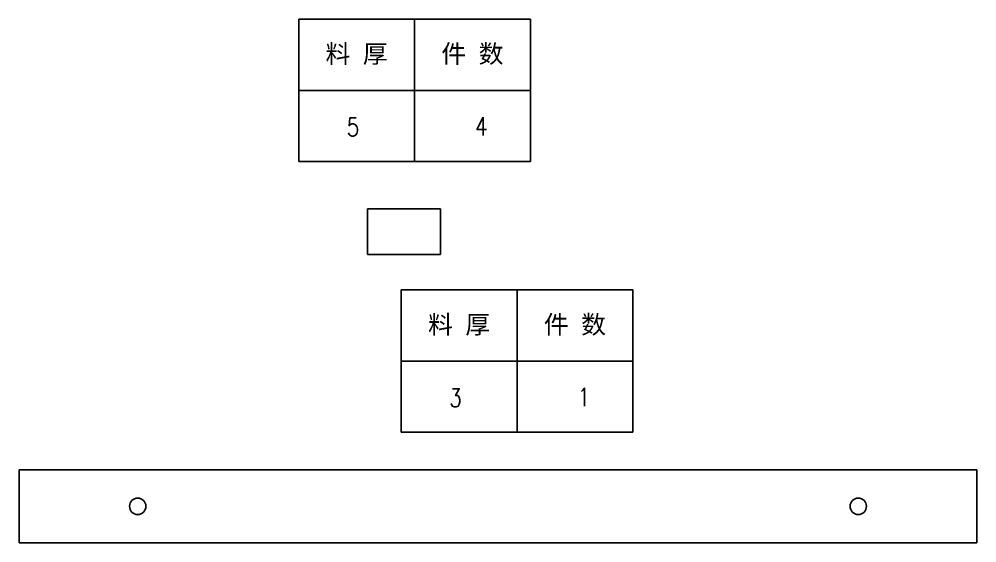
# Model space of a CAD drawing. Header units: millimetres. Extents: x 2210 to 79821, y -19430 to 2344.
# Drawn here: x 9246 to 9771, y 1945 to 2232 of the extents above; entities that cross this region are included whole.
import ezdxf
from ezdxf.enums import TextEntityAlignment as Align

# ---------------------------------------------------------------- set-up
doc = ezdxf.new("R2010")
doc.units = ezdxf.units.MM
doc.layers.add('101', color=7, linetype='Continuous', true_color=0xffffff)
doc.styles.add('DIM', font='simplex.shx', dxfattribs={"width": 0.8, "bigfont": 'bigfont.shx'})
doc.styles.get("Standard").update_dxf_attribs({"font": 'arial.ttf'})

# ---------------------------------------------------------------- blocks, each defined once
blk = doc.blocks.new('*T1')
at = {"color": 0, "linetype": 'ByBlock', "lineweight": -2, "transparency": 16777216}
for p, q in [((0, 0), (127, 0)), ((0, 0), (0, -78)), ((63.5, 0), (63.5, -78)), ((127, 0), (127, -78)), ((0, -39), (127, -39)), ((0, -78), (127, -78))]:
    blk.add_line(p, q, dxfattribs=at)
at = {"color": 0, "transparency": 16777216, "char_height": 10, "width": 60.5, "attachment_point": 5}
for s, insert in [('{\\fSimSun|b0|i0|c134|p2;料 厚}', (31.75, -19.5)), ('{\\fSimSun|b0|i0|c134|p2;件 数}', (95.25, -19.5))]:
    blk.add_mtext(s, dxfattribs=dict(at, insert=insert))
blk = doc.blocks.new('拆图参数')
blk.add_blockref('*T1', (-63.5, 78))
at = {"style": 'DIM', "width": 0.8}
blk.add_attdef('6', text='', height=10, dxfattribs=at).set_placement((-37.13, 18.91), align=Align.MIDDLE_LEFT)
blk.add_attdef('1', text='', height=10, dxfattribs=at).set_placement((36.65, 19.27), align=Align.MIDDLE_CENTER)

msp = doc.modelspace()

# ---------------------------------------------------------------- linework, layer by layer
for p, q in [((9476.57, 2128.2), (9436.57, 2128.2)), ((9436.57, 2128.2), (9436.57, 2103.2)), ((9476.57, 2103.2), (9476.57, 2128.2)), ((9436.57, 2103.2), (9476.57, 2103.2)), ((9245.55, 1985.28), (9245.55, 1945.28)), ((9770.55, 1985.28), (9770.55, 1945.28))]:
    msp.add_line(p, q)
at = {"layer": '101', "color": 163, "linetype": 'Continuous', "lineweight": 25}
for p, q in [((9770.55, 1985.28), (9245.55, 1985.28)), ((9245.55, 1945.28), (9770.55, 1945.28))]:
    msp.add_line(p, q, dxfattribs=at)
for centre in [(9310.55, 1965.28), (9705.55, 1965.28)]:
    msp.add_circle(centre, 4.5, dxfattribs=at)

# ---------------------------------------------------------------- block references
for p, values in [((9462.28, 2154.14), {'1': '4', '6': '5'}), ((9518.49, 2005.81), {'1': '1', '6': '3'})]:
    msp.add_blockref('拆图参数', p).add_auto_attribs(values)

doc.saveas('drawing.dxf')
